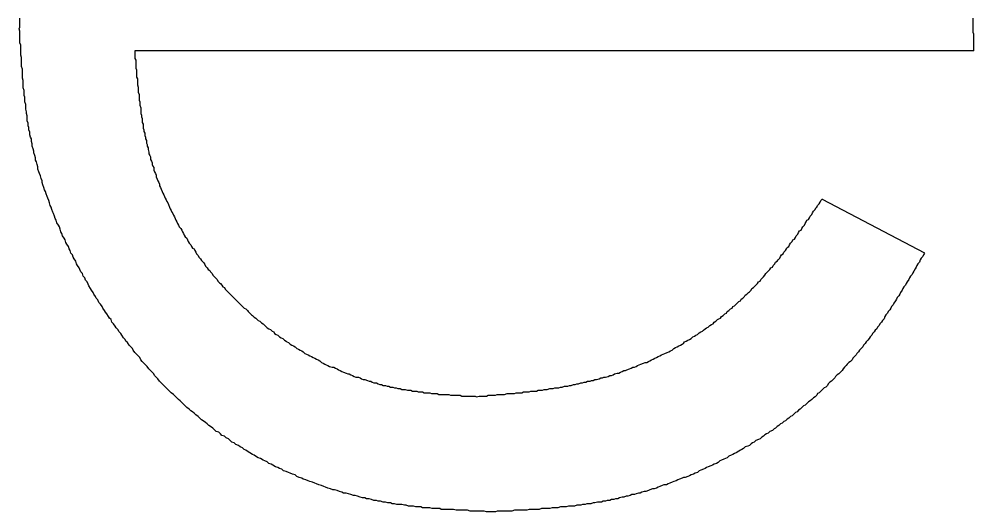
# Model space of a CAD drawing. Extents: x 50 to 503, y 33 to 383.
# Drawn here: x 139.133 to 140.295, y 370.734 to 371.334 of the extents above; entities that cross this region are included whole.
import ezdxf

# ---------------------------------------------------------------- set-up
doc = ezdxf.new("R2010")
doc.units = 0
doc.layers.get('0').update_dxf_attribs({"linetype": 'CONTINUOUS'})

msp = doc.modelspace()

# ---------------------------------------------------------------- linework, layer by layer
at = {"color": 7, "linetype": 'CONTINUOUS'}
for p, q in [((140.2953, 371.2951), (139.2737, 371.2951)), ((140.1107, 371.1148), (140.2352, 371.0494))]:
    msp.add_line(p, q, dxfattribs=at)
at = {"color": 7}
for points in [[(139.133, 371.322, 0), (139.134, 371.324, 0), (139.134, 371.326, 0), (139.134, 371.328, 0), (139.134, 371.329, 0), (139.134, 371.331, 0), (139.134, 371.333, 0), (139.134, 371.335, 0)], [(140.294, 371.335, 0), (140.294, 371.333, 0), (140.294, 371.331, 0), (140.294, 371.329, 0), (140.294, 371.327, 0), (140.294, 371.325, 0), (140.294, 371.323, 0), (140.294, 371.322, 0), (140.294, 371.32, 0), (140.294, 371.318, 0), (140.295, 371.316, 0), (140.295, 371.314, 0), (140.295, 371.312, 0), (140.295, 371.31, 0), (140.295, 371.308, 0), (140.295, 371.306, 0), (140.295, 371.305, 0), (140.295, 371.303, 0), (140.295, 371.301, 0), (140.295, 371.299, 0), (140.295, 371.297, 0), (140.295, 371.295, 0)], [(139.708, 370.734, 0), (139.705, 370.734, 0), (139.702, 370.734, 0), (139.699, 370.735, 0), (139.696, 370.735, 0), (139.693, 370.735, 0), (139.691, 370.735, 0), (139.688, 370.735, 0), (139.685, 370.735, 0), (139.682, 370.735, 0), (139.679, 370.736, 0), (139.676, 370.736, 0), (139.673, 370.736, 0), (139.67, 370.736, 0), (139.668, 370.736, 0), (139.665, 370.736, 0), (139.662, 370.737, 0), (139.659, 370.737, 0), (139.656, 370.737, 0), (139.653, 370.737, 0), (139.65, 370.737, 0), (139.647, 370.737, 0), (139.645, 370.738, 0), (139.642, 370.738, 0), (139.639, 370.738, 0), (139.636, 370.738, 0), (139.633, 370.739, 0), (139.63, 370.739, 0), (139.627, 370.739, 0), (139.624, 370.739, 0), (139.622, 370.74, 0), (139.619, 370.74, 0), (139.616, 370.74, 0), (139.613, 370.741, 0), (139.61, 370.741, 0), (139.607, 370.741, 0), (139.604, 370.742, 0), (139.602, 370.742, 0), (139.599, 370.743, 0), (139.596, 370.743, 0), (139.593, 370.743, 0), (139.59, 370.744, 0), (139.587, 370.744, 0), (139.585, 370.745, 0), (139.582, 370.745, 0), (139.579, 370.746, 0), (139.576, 370.746, 0), (139.573, 370.747, 0), (139.57, 370.747, 0), (139.568, 370.748, 0), (139.565, 370.748, 0), (139.562, 370.749, 0), (139.559, 370.75, 0), (139.556, 370.75, 0), (139.554, 370.751, 0), (139.551, 370.751, 0), (139.548, 370.752, 0), (139.545, 370.753, 0), (139.542, 370.754, 0), (139.54, 370.754, 0), (139.537, 370.755, 0), (139.534, 370.756, 0), (139.531, 370.757, 0), (139.528, 370.757, 0), (139.526, 370.758, 0), (139.523, 370.759, 0), (139.52, 370.76, 0), (139.517, 370.761, 0), (139.515, 370.761, 0), (139.512, 370.762, 0), (139.509, 370.763, 0), (139.506, 370.764, 0), (139.504, 370.765, 0), (139.501, 370.766, 0), (139.498, 370.767, 0), (139.495, 370.768, 0), (139.493, 370.769, 0), (139.49, 370.77, 0), (139.487, 370.771, 0), (139.485, 370.772, 0), (139.482, 370.773, 0), (139.479, 370.774, 0), (139.477, 370.775, 0), (139.474, 370.776, 0), (139.471, 370.777, 0), (139.469, 370.779, 0), (139.466, 370.78, 0), (139.463, 370.781, 0), (139.461, 370.782, 0), (139.458, 370.783, 0), (139.455, 370.784, 0), (139.453, 370.786, 0), (139.45, 370.787, 0), (139.448, 370.788, 0), (139.445, 370.789, 0), (139.442, 370.791, 0), (139.44, 370.792, 0), (139.437, 370.793, 0), (139.435, 370.795, 0), (139.432, 370.796, 0), (139.43, 370.797, 0), (139.427, 370.799, 0), (139.424, 370.8, 0), (139.422, 370.801, 0), (139.419, 370.803, 0), (139.417, 370.804, 0), (139.414, 370.806, 0), (139.412, 370.807, 0), (139.409, 370.809, 0), (139.407, 370.81, 0), (139.405, 370.812, 0), (139.402, 370.813, 0), (139.4, 370.815, 0), (139.397, 370.816, 0), (139.395, 370.818, 0), (139.392, 370.819, 0), (139.39, 370.821, 0), (139.388, 370.823, 0), (139.385, 370.824, 0), (139.383, 370.826, 0), (139.38, 370.827, 0), (139.378, 370.829, 0), (139.376, 370.831, 0), (139.373, 370.832, 0), (139.371, 370.834, 0), (139.369, 370.836, 0), (139.366, 370.838, 0), (139.364, 370.839, 0), (139.362, 370.841, 0), (139.36, 370.843, 0), (139.357, 370.845, 0), (139.355, 370.846, 0), (139.353, 370.848, 0), (139.351, 370.85, 0), (139.348, 370.852, 0), (139.346, 370.854, 0), (139.344, 370.856, 0), (139.342, 370.857, 0), (139.34, 370.859, 0), (139.337, 370.861, 0), (139.335, 370.863, 0), (139.333, 370.865, 0), (139.331, 370.867, 0), (139.329, 370.869, 0), (139.327, 370.871, 0), (139.325, 370.873, 0), (139.323, 370.875, 0), (139.321, 370.877, 0), (139.318, 370.879, 0), (139.316, 370.881, 0), (139.314, 370.883, 0), (139.312, 370.885, 0), (139.31, 370.887, 0), (139.308, 370.889, 0), (139.306, 370.891, 0), (139.304, 370.893, 0), (139.302, 370.896, 0), (139.3, 370.898, 0), (139.298, 370.9, 0), (139.297, 370.902, 0), (139.295, 370.904, 0), (139.293, 370.906, 0), (139.291, 370.908, 0), (139.289, 370.911, 0), (139.287, 370.913, 0), (139.285, 370.915, 0), (139.283, 370.917, 0), (139.281, 370.919, 0), (139.28, 370.922, 0), (139.278, 370.924, 0), (139.276, 370.926, 0), (139.274, 370.928, 0), (139.272, 370.931, 0), (139.271, 370.933, 0), (139.269, 370.935, 0), (139.267, 370.937, 0), (139.265, 370.94, 0), (139.263, 370.942, 0), (139.262, 370.944, 0), (139.26, 370.946, 0), (139.258, 370.949, 0), (139.257, 370.951, 0), (139.255, 370.953, 0), (139.253, 370.956, 0), (139.251, 370.958, 0), (139.25, 370.96, 0), (139.248, 370.963, 0), (139.246, 370.965, 0), (139.245, 370.968, 0), (139.243, 370.97, 0), (139.242, 370.972, 0), (139.24, 370.975, 0), (139.238, 370.977, 0), (139.237, 370.979, 0), (139.235, 370.982, 0), (139.234, 370.984, 0), (139.232, 370.987, 0), (139.23, 370.989, 0), (139.229, 370.992, 0), (139.227, 370.994, 0), (139.226, 370.996, 0), (139.224, 370.999, 0), (139.223, 371.001, 0), (139.221, 371.004, 0), (139.22, 371.006, 0), (139.218, 371.009, 0), (139.217, 371.011, 0), (139.216, 371.014, 0), (139.214, 371.016, 0), (139.213, 371.019, 0), (139.211, 371.021, 0), (139.21, 371.024, 0), (139.208, 371.026, 0), (139.207, 371.029, 0), (139.206, 371.031, 0), (139.204, 371.034, 0), (139.203, 371.036, 0), (139.202, 371.039, 0), (139.2, 371.042, 0), (139.199, 371.044, 0), (139.198, 371.047, 0), (139.196, 371.049, 0), (139.195, 371.052, 0), (139.194, 371.054, 0), (139.193, 371.057, 0), (139.191, 371.06, 0), (139.19, 371.062, 0), (139.189, 371.065, 0), (139.188, 371.067, 0), (139.186, 371.07, 0), (139.185, 371.073, 0), (139.184, 371.075, 0), (139.183, 371.078, 0), (139.182, 371.081, 0), (139.181, 371.083, 0), (139.179, 371.086, 0), (139.178, 371.089, 0), (139.177, 371.091, 0), (139.176, 371.094, 0), (139.175, 371.097, 0), (139.174, 371.099, 0), (139.173, 371.102, 0), (139.172, 371.105, 0), (139.171, 371.107, 0), (139.17, 371.11, 0), (139.169, 371.113, 0), (139.168, 371.116, 0), (139.167, 371.118, 0), (139.166, 371.121, 0), (139.165, 371.124, 0), (139.164, 371.126, 0), (139.163, 371.129, 0), (139.162, 371.132, 0), (139.161, 371.135, 0), (139.161, 371.137, 0), (139.16, 371.14, 0), (139.159, 371.143, 0), (139.158, 371.146, 0), (139.157, 371.148, 0), (139.156, 371.151, 0), (139.156, 371.154, 0), (139.155, 371.157, 0), (139.154, 371.16, 0), (139.153, 371.162, 0), (139.153, 371.165, 0), (139.152, 371.168, 0), (139.151, 371.171, 0), (139.151, 371.173, 0), (139.15, 371.176, 0), (139.149, 371.179, 0), (139.149, 371.182, 0), (139.148, 371.185, 0), (139.148, 371.188, 0), (139.147, 371.19, 0), (139.146, 371.193, 0), (139.146, 371.196, 0), (139.145, 371.199, 0), (139.145, 371.202, 0), (139.144, 371.204, 0), (139.144, 371.207, 0), (139.143, 371.21, 0), (139.143, 371.213, 0), (139.143, 371.216, 0), (139.142, 371.219, 0), (139.142, 371.221, 0), (139.141, 371.224, 0), (139.141, 371.227, 0), (139.141, 371.23, 0), (139.14, 371.233, 0), (139.14, 371.236, 0), (139.14, 371.239, 0), (139.139, 371.241, 0), (139.139, 371.244, 0), (139.139, 371.247, 0), (139.138, 371.25, 0), (139.138, 371.253, 0), (139.138, 371.256, 0), (139.138, 371.259, 0), (139.137, 371.262, 0), (139.137, 371.264, 0), (139.137, 371.267, 0), (139.137, 371.27, 0), (139.137, 371.273, 0), (139.136, 371.276, 0), (139.136, 371.279, 0), (139.136, 371.282, 0), (139.136, 371.285, 0), (139.136, 371.287, 0), (139.135, 371.29, 0), (139.135, 371.293, 0), (139.135, 371.296, 0), (139.135, 371.299, 0), (139.135, 371.302, 0), (139.134, 371.305, 0), (139.134, 371.308, 0), (139.134, 371.31, 0), (139.134, 371.313, 0), (139.134, 371.316, 0), (139.134, 371.319, 0), (139.133, 371.322, 0)], [(139.274, 371.295, 0), (139.274, 371.293, 0), (139.274, 371.29, 0), (139.274, 371.288, 0), (139.274, 371.286, 0), (139.275, 371.284, 0), (139.275, 371.281, 0), (139.275, 371.279, 0), (139.275, 371.277, 0), (139.275, 371.274, 0), (139.276, 371.272, 0), (139.276, 371.27, 0), (139.276, 371.267, 0), (139.276, 371.265, 0), (139.276, 371.263, 0), (139.277, 371.261, 0), (139.277, 371.258, 0), (139.277, 371.256, 0), (139.277, 371.254, 0), (139.278, 371.251, 0), (139.278, 371.249, 0), (139.278, 371.247, 0), (139.278, 371.245, 0), (139.279, 371.242, 0), (139.279, 371.24, 0), (139.279, 371.238, 0), (139.279, 371.235, 0), (139.28, 371.233, 0), (139.28, 371.231, 0), (139.28, 371.229, 0), (139.281, 371.226, 0), (139.281, 371.224, 0), (139.281, 371.222, 0), (139.281, 371.219, 0), (139.282, 371.217, 0), (139.282, 371.215, 0), (139.283, 371.213, 0), (139.283, 371.21, 0), (139.283, 371.208, 0), (139.284, 371.206, 0), (139.284, 371.204, 0), (139.284, 371.201, 0), (139.285, 371.199, 0), (139.285, 371.197, 0), (139.286, 371.195, 0), (139.286, 371.192, 0), (139.287, 371.19, 0), (139.287, 371.188, 0), (139.288, 371.186, 0), (139.288, 371.183, 0), (139.289, 371.181, 0), (139.289, 371.179, 0), (139.29, 371.177, 0), (139.29, 371.175, 0), (139.291, 371.172, 0), (139.291, 371.17, 0), (139.292, 371.168, 0), (139.293, 371.166, 0), (139.293, 371.163, 0), (139.294, 371.161, 0), (139.295, 371.159, 0), (139.295, 371.157, 0), (139.296, 371.155, 0), (139.297, 371.153, 0), (139.297, 371.15, 0), (139.298, 371.148, 0), (139.299, 371.146, 0), (139.3, 371.144, 0), (139.3, 371.142, 0), (139.301, 371.139, 0), (139.302, 371.137, 0), (139.303, 371.135, 0), (139.304, 371.133, 0), (139.304, 371.131, 0), (139.305, 371.129, 0), (139.306, 371.127, 0), (139.307, 371.124, 0), (139.308, 371.122, 0), (139.309, 371.12, 0), (139.31, 371.118, 0), (139.311, 371.116, 0), (139.312, 371.114, 0), (139.313, 371.112, 0), (139.314, 371.11, 0), (139.315, 371.108, 0), (139.316, 371.105, 0), (139.317, 371.103, 0), (139.318, 371.101, 0), (139.319, 371.099, 0), (139.32, 371.097, 0), (139.321, 371.095, 0), (139.322, 371.093, 0), (139.323, 371.091, 0), (139.324, 371.089, 0), (139.325, 371.087, 0), (139.326, 371.085, 0), (139.327, 371.083, 0), (139.328, 371.081, 0), (139.33, 371.079, 0), (139.331, 371.077, 0), (139.332, 371.075, 0), (139.333, 371.073, 0), (139.334, 371.071, 0), (139.335, 371.069, 0), (139.337, 371.067, 0), (139.338, 371.065, 0), (139.339, 371.063, 0), (139.34, 371.061, 0), (139.342, 371.059, 0), (139.343, 371.057, 0), (139.344, 371.055, 0), (139.346, 371.054, 0), (139.347, 371.052, 0), (139.348, 371.05, 0), (139.349, 371.048, 0), (139.351, 371.046, 0), (139.352, 371.044, 0), (139.354, 371.042, 0), (139.355, 371.04, 0), (139.356, 371.039, 0), (139.358, 371.037, 0), (139.359, 371.035, 0), (139.36, 371.033, 0), (139.362, 371.031, 0), (139.363, 371.029, 0), (139.365, 371.028, 0), (139.366, 371.026, 0), (139.368, 371.024, 0), (139.369, 371.022, 0), (139.371, 371.02, 0), (139.372, 371.019, 0), (139.374, 371.017, 0), (139.375, 371.015, 0), (139.377, 371.013, 0), (139.378, 371.012, 0), (139.38, 371.01, 0), (139.381, 371.008, 0), (139.383, 371.007, 0), (139.384, 371.005, 0), (139.386, 371.003, 0), (139.387, 371.002, 0), (139.389, 371, 0), (139.391, 370.998, 0), (139.392, 370.997, 0), (139.394, 370.995, 0), (139.396, 370.993, 0), (139.397, 370.992, 0), (139.399, 370.99, 0), (139.4, 370.989, 0), (139.402, 370.987, 0), (139.404, 370.985, 0), (139.405, 370.984, 0), (139.407, 370.982, 0), (139.409, 370.981, 0), (139.411, 370.979, 0), (139.412, 370.978, 0), (139.414, 370.976, 0), (139.416, 370.974, 0), (139.417, 370.973, 0), (139.419, 370.971, 0), (139.421, 370.97, 0), (139.423, 370.968, 0), (139.424, 370.967, 0), (139.426, 370.966, 0), (139.428, 370.964, 0), (139.43, 370.963, 0), (139.432, 370.961, 0), (139.433, 370.96, 0), (139.435, 370.958, 0), (139.437, 370.957, 0), (139.439, 370.956, 0), (139.441, 370.954, 0), (139.443, 370.953, 0), (139.444, 370.951, 0), (139.446, 370.95, 0), (139.448, 370.949, 0), (139.45, 370.947, 0), (139.452, 370.946, 0), (139.454, 370.945, 0), (139.456, 370.943, 0), (139.458, 370.942, 0), (139.459, 370.941, 0), (139.461, 370.94, 0), (139.463, 370.938, 0), (139.465, 370.937, 0), (139.467, 370.936, 0), (139.469, 370.935, 0), (139.471, 370.933, 0), (139.473, 370.932, 0), (139.475, 370.931, 0), (139.477, 370.93, 0), (139.479, 370.929, 0), (139.481, 370.927, 0), (139.483, 370.926, 0), (139.485, 370.925, 0), (139.487, 370.924, 0), (139.489, 370.923, 0), (139.491, 370.922, 0), (139.493, 370.921, 0), (139.495, 370.92, 0), (139.497, 370.919, 0), (139.499, 370.918, 0), (139.501, 370.916, 0), (139.503, 370.915, 0), (139.505, 370.914, 0), (139.507, 370.913, 0), (139.509, 370.912, 0), (139.511, 370.911, 0), (139.514, 370.91, 0), (139.516, 370.91, 0), (139.518, 370.909, 0), (139.52, 370.908, 0), (139.522, 370.907, 0), (139.524, 370.906, 0), (139.526, 370.905, 0), (139.528, 370.904, 0), (139.531, 370.903, 0), (139.533, 370.902, 0), (139.535, 370.902, 0), (139.537, 370.901, 0), (139.539, 370.9, 0), (139.541, 370.899, 0), (139.543, 370.898, 0), (139.546, 370.898, 0), (139.548, 370.897, 0), (139.55, 370.896, 0), (139.552, 370.895, 0), (139.554, 370.895, 0), (139.557, 370.894, 0), (139.559, 370.893, 0), (139.561, 370.893, 0), (139.563, 370.892, 0), (139.565, 370.891, 0), (139.568, 370.891, 0), (139.57, 370.89, 0), (139.572, 370.889, 0), (139.574, 370.889, 0), (139.576, 370.888, 0), (139.579, 370.888, 0), (139.581, 370.887, 0), (139.583, 370.887, 0), (139.585, 370.886, 0), (139.588, 370.886, 0), (139.59, 370.885, 0), (139.592, 370.885, 0), (139.594, 370.884, 0), (139.597, 370.884, 0), (139.599, 370.883, 0), (139.601, 370.883, 0), (139.603, 370.883, 0), (139.606, 370.882, 0), (139.608, 370.882, 0), (139.61, 370.882, 0), (139.612, 370.881, 0), (139.615, 370.881, 0), (139.617, 370.881, 0), (139.619, 370.88, 0), (139.622, 370.88, 0), (139.624, 370.88, 0), (139.626, 370.879, 0), (139.628, 370.879, 0), (139.631, 370.879, 0), (139.633, 370.879, 0), (139.635, 370.878, 0), (139.638, 370.878, 0), (139.64, 370.878, 0), (139.642, 370.878, 0), (139.644, 370.877, 0), (139.647, 370.877, 0), (139.649, 370.877, 0), (139.651, 370.877, 0), (139.654, 370.877, 0), (139.656, 370.877, 0), (139.658, 370.876, 0), (139.66, 370.876, 0), (139.663, 370.876, 0), (139.665, 370.876, 0), (139.667, 370.876, 0), (139.67, 370.876, 0), (139.672, 370.875, 0), (139.674, 370.875, 0), (139.677, 370.875, 0), (139.679, 370.875, 0), (139.681, 370.875, 0), (139.683, 370.875, 0), (139.686, 370.875, 0), (139.688, 370.875, 0), (139.69, 370.874, 0)], [(139.69, 370.874, 0), (139.693, 370.875, 0), (139.695, 370.875, 0), (139.697, 370.875, 0), (139.699, 370.875, 0), (139.702, 370.875, 0), (139.704, 370.876, 0), (139.706, 370.876, 0), (139.708, 370.876, 0), (139.711, 370.876, 0), (139.713, 370.876, 0), (139.715, 370.877, 0), (139.718, 370.877, 0), (139.72, 370.877, 0), (139.722, 370.877, 0), (139.724, 370.877, 0), (139.727, 370.878, 0), (139.729, 370.878, 0), (139.731, 370.878, 0), (139.733, 370.878, 0), (139.736, 370.878, 0), (139.738, 370.879, 0), (139.74, 370.879, 0), (139.743, 370.879, 0), (139.745, 370.879, 0), (139.747, 370.88, 0), (139.749, 370.88, 0), (139.752, 370.88, 0), (139.754, 370.88, 0), (139.756, 370.881, 0), (139.758, 370.881, 0), (139.761, 370.881, 0), (139.763, 370.881, 0), (139.765, 370.882, 0), (139.767, 370.882, 0), (139.77, 370.882, 0), (139.772, 370.883, 0), (139.774, 370.883, 0), (139.776, 370.883, 0), (139.779, 370.884, 0), (139.781, 370.884, 0), (139.783, 370.884, 0), (139.785, 370.885, 0), (139.788, 370.885, 0), (139.79, 370.885, 0), (139.792, 370.886, 0), (139.794, 370.886, 0), (139.797, 370.887, 0), (139.799, 370.887, 0), (139.801, 370.887, 0), (139.803, 370.888, 0), (139.805, 370.888, 0), (139.808, 370.889, 0), (139.81, 370.889, 0), (139.812, 370.89, 0), (139.814, 370.89, 0), (139.817, 370.891, 0), (139.819, 370.891, 0), (139.821, 370.892, 0), (139.823, 370.892, 0), (139.825, 370.893, 0), (139.828, 370.893, 0), (139.83, 370.894, 0), (139.832, 370.894, 0), (139.834, 370.895, 0), (139.836, 370.895, 0), (139.839, 370.896, 0), (139.841, 370.897, 0), (139.843, 370.897, 0), (139.845, 370.898, 0), (139.847, 370.898, 0), (139.85, 370.899, 0), (139.852, 370.9, 0), (139.854, 370.9, 0), (139.856, 370.901, 0), (139.858, 370.902, 0), (139.861, 370.903, 0), (139.863, 370.903, 0), (139.865, 370.904, 0), (139.867, 370.905, 0), (139.869, 370.906, 0), (139.871, 370.906, 0), (139.873, 370.907, 0), (139.876, 370.908, 0), (139.878, 370.909, 0), (139.88, 370.91, 0), (139.882, 370.91, 0), (139.884, 370.911, 0), (139.886, 370.912, 0), (139.888, 370.913, 0), (139.89, 370.914, 0), (139.893, 370.915, 0), (139.895, 370.916, 0), (139.897, 370.916, 0), (139.899, 370.917, 0), (139.901, 370.918, 0), (139.903, 370.919, 0), (139.905, 370.92, 0), (139.907, 370.921, 0), (139.909, 370.922, 0), (139.911, 370.923, 0), (139.913, 370.924, 0), (139.915, 370.925, 0), (139.917, 370.926, 0), (139.919, 370.927, 0), (139.922, 370.928, 0), (139.924, 370.929, 0), (139.926, 370.93, 0), (139.928, 370.931, 0), (139.93, 370.933, 0), (139.932, 370.934, 0), (139.934, 370.935, 0), (139.936, 370.936, 0), (139.938, 370.937, 0), (139.94, 370.938, 0), (139.942, 370.939, 0), (139.943, 370.941, 0), (139.945, 370.942, 0), (139.947, 370.943, 0), (139.949, 370.944, 0), (139.951, 370.945, 0), (139.953, 370.947, 0), (139.955, 370.948, 0), (139.957, 370.949, 0), (139.959, 370.95, 0), (139.961, 370.952, 0), (139.963, 370.953, 0), (139.965, 370.954, 0), (139.966, 370.955, 0), (139.968, 370.957, 0), (139.97, 370.958, 0), (139.972, 370.959, 0), (139.974, 370.961, 0), (139.976, 370.962, 0), (139.978, 370.963, 0), (139.979, 370.965, 0), (139.981, 370.966, 0), (139.983, 370.968, 0), (139.985, 370.969, 0), (139.987, 370.97, 0), (139.988, 370.972, 0), (139.99, 370.973, 0), (139.992, 370.975, 0), (139.994, 370.976, 0), (139.995, 370.978, 0), (139.997, 370.979, 0), (139.999, 370.981, 0), (140.001, 370.982, 0), (140.002, 370.984, 0), (140.004, 370.985, 0), (140.006, 370.987, 0), (140.007, 370.988, 0), (140.009, 370.99, 0), (140.011, 370.991, 0), (140.012, 370.993, 0), (140.014, 370.994, 0), (140.016, 370.996, 0), (140.017, 370.998, 0), (140.019, 370.999, 0), (140.021, 371.001, 0), (140.022, 371.002, 0), (140.024, 371.004, 0), (140.025, 371.006, 0), (140.027, 371.007, 0), (140.029, 371.009, 0), (140.03, 371.01, 0), (140.032, 371.012, 0), (140.033, 371.014, 0), (140.035, 371.015, 0), (140.036, 371.017, 0), (140.038, 371.019, 0), (140.039, 371.02, 0), (140.041, 371.022, 0), (140.042, 371.024, 0), (140.044, 371.026, 0), (140.045, 371.027, 0), (140.047, 371.029, 0), (140.048, 371.031, 0), (140.05, 371.032, 0), (140.051, 371.034, 0), (140.053, 371.036, 0), (140.054, 371.038, 0), (140.056, 371.039, 0), (140.057, 371.041, 0), (140.059, 371.043, 0), (140.06, 371.045, 0), (140.061, 371.047, 0), (140.063, 371.048, 0), (140.064, 371.05, 0), (140.066, 371.052, 0), (140.067, 371.054, 0), (140.068, 371.056, 0), (140.07, 371.057, 0), (140.071, 371.059, 0), (140.072, 371.061, 0), (140.074, 371.063, 0), (140.075, 371.065, 0), (140.077, 371.066, 0), (140.078, 371.068, 0), (140.079, 371.07, 0), (140.081, 371.072, 0), (140.082, 371.074, 0), (140.083, 371.076, 0), (140.085, 371.077, 0), (140.086, 371.079, 0), (140.087, 371.081, 0), (140.089, 371.083, 0), (140.09, 371.085, 0), (140.091, 371.087, 0), (140.092, 371.089, 0), (140.094, 371.09, 0), (140.095, 371.092, 0), (140.096, 371.094, 0), (140.098, 371.096, 0), (140.099, 371.098, 0), (140.1, 371.1, 0), (140.102, 371.102, 0), (140.103, 371.104, 0), (140.104, 371.105, 0), (140.105, 371.107, 0), (140.107, 371.109, 0), (140.108, 371.111, 0), (140.109, 371.113, 0), (140.111, 371.115, 0)], [(140.235, 371.049, 0), (140.234, 371.047, 0), (140.233, 371.045, 0), (140.231, 371.043, 0), (140.23, 371.041, 0), (140.229, 371.038, 0), (140.227, 371.036, 0), (140.226, 371.034, 0), (140.225, 371.032, 0), (140.224, 371.03, 0), (140.222, 371.027, 0), (140.221, 371.025, 0), (140.22, 371.023, 0), (140.218, 371.021, 0), (140.217, 371.019, 0), (140.216, 371.017, 0), (140.214, 371.014, 0), (140.213, 371.012, 0), (140.212, 371.01, 0), (140.21, 371.008, 0), (140.209, 371.006, 0), (140.208, 371.004, 0), (140.206, 371.001, 0), (140.205, 370.999, 0), (140.204, 370.997, 0), (140.202, 370.995, 0), (140.201, 370.993, 0), (140.2, 370.991, 0), (140.198, 370.988, 0), (140.197, 370.986, 0), (140.195, 370.984, 0), (140.194, 370.982, 0), (140.193, 370.98, 0), (140.191, 370.978, 0), (140.19, 370.976, 0), (140.188, 370.974, 0), (140.187, 370.972, 0), (140.186, 370.969, 0), (140.184, 370.967, 0), (140.183, 370.965, 0), (140.181, 370.963, 0), (140.18, 370.961, 0), (140.178, 370.959, 0), (140.177, 370.957, 0), (140.175, 370.955, 0), (140.174, 370.953, 0), (140.172, 370.951, 0), (140.171, 370.949, 0), (140.169, 370.947, 0), (140.168, 370.945, 0), (140.166, 370.943, 0), (140.164, 370.941, 0), (140.163, 370.939, 0), (140.161, 370.937, 0), (140.16, 370.935, 0), (140.158, 370.933, 0), (140.156, 370.931, 0), (140.155, 370.929, 0), (140.153, 370.927, 0), (140.152, 370.925, 0), (140.15, 370.923, 0), (140.148, 370.921, 0), (140.147, 370.919, 0), (140.145, 370.917, 0), (140.143, 370.916, 0), (140.141, 370.914, 0), (140.14, 370.912, 0), (140.138, 370.91, 0), (140.136, 370.908, 0), (140.135, 370.906, 0), (140.133, 370.904, 0), (140.131, 370.902, 0), (140.129, 370.901, 0), (140.127, 370.899, 0), (140.126, 370.897, 0), (140.124, 370.895, 0), (140.122, 370.893, 0), (140.12, 370.892, 0), (140.118, 370.89, 0), (140.117, 370.888, 0), (140.115, 370.886, 0), (140.113, 370.885, 0), (140.111, 370.883, 0), (140.109, 370.881, 0), (140.107, 370.879, 0), (140.105, 370.878, 0), (140.104, 370.876, 0), (140.102, 370.874, 0), (140.1, 370.873, 0), (140.098, 370.871, 0), (140.096, 370.869, 0), (140.094, 370.868, 0), (140.092, 370.866, 0), (140.09, 370.864, 0), (140.088, 370.863, 0), (140.086, 370.861, 0), (140.084, 370.859, 0), (140.082, 370.858, 0), (140.08, 370.856, 0), (140.078, 370.855, 0), (140.076, 370.853, 0), (140.074, 370.851, 0), (140.072, 370.85, 0), (140.07, 370.848, 0), (140.068, 370.847, 0), (140.066, 370.845, 0), (140.064, 370.844, 0), (140.062, 370.842, 0), (140.06, 370.841, 0), (140.058, 370.839, 0), (140.056, 370.838, 0), (140.054, 370.836, 0), (140.052, 370.835, 0), (140.05, 370.833, 0), (140.047, 370.832, 0), (140.045, 370.83, 0), (140.043, 370.829, 0), (140.041, 370.828, 0), (140.039, 370.826, 0), (140.037, 370.825, 0), (140.035, 370.823, 0), (140.033, 370.822, 0), (140.03, 370.821, 0), (140.028, 370.819, 0), (140.026, 370.818, 0), (140.024, 370.817, 0), (140.022, 370.815, 0), (140.02, 370.814, 0), (140.017, 370.813, 0), (140.015, 370.811, 0), (140.013, 370.81, 0), (140.011, 370.809, 0), (140.009, 370.808, 0), (140.006, 370.806, 0), (140.004, 370.805, 0), (140.002, 370.804, 0), (140, 370.803, 0), (139.997, 370.802, 0), (139.995, 370.8, 0), (139.993, 370.799, 0), (139.991, 370.798, 0), (139.988, 370.797, 0), (139.986, 370.796, 0), (139.984, 370.794, 0), (139.982, 370.793, 0), (139.979, 370.792, 0), (139.977, 370.791, 0), (139.975, 370.79, 0), (139.972, 370.789, 0), (139.97, 370.788, 0), (139.968, 370.787, 0), (139.966, 370.786, 0), (139.963, 370.785, 0), (139.961, 370.784, 0), (139.959, 370.782, 0), (139.956, 370.781, 0), (139.954, 370.78, 0), (139.951, 370.779, 0), (139.949, 370.778, 0), (139.947, 370.777, 0), (139.944, 370.776, 0), (139.942, 370.776, 0), (139.94, 370.775, 0), (139.937, 370.774, 0), (139.935, 370.773, 0), (139.933, 370.772, 0), (139.93, 370.771, 0), (139.928, 370.77, 0), (139.925, 370.769, 0), (139.923, 370.768, 0), (139.921, 370.767, 0), (139.918, 370.767, 0), (139.916, 370.766, 0), (139.913, 370.765, 0), (139.911, 370.764, 0), (139.909, 370.763, 0), (139.906, 370.762, 0), (139.904, 370.762, 0), (139.901, 370.761, 0), (139.899, 370.76, 0), (139.896, 370.759, 0), (139.894, 370.759, 0), (139.891, 370.758, 0), (139.889, 370.757, 0), (139.887, 370.757, 0), (139.884, 370.756, 0), (139.882, 370.755, 0), (139.879, 370.755, 0), (139.877, 370.754, 0), (139.874, 370.753, 0), (139.872, 370.753, 0), (139.869, 370.752, 0), (139.867, 370.752, 0), (139.864, 370.751, 0), (139.862, 370.75, 0), (139.859, 370.75, 0), (139.857, 370.749, 0), (139.854, 370.749, 0), (139.852, 370.748, 0), (139.849, 370.748, 0), (139.847, 370.747, 0), (139.844, 370.747, 0), (139.842, 370.746, 0), (139.839, 370.746, 0), (139.837, 370.746, 0), (139.834, 370.745, 0), (139.832, 370.745, 0), (139.829, 370.744, 0), (139.827, 370.744, 0), (139.824, 370.744, 0), (139.822, 370.743, 0), (139.819, 370.743, 0), (139.817, 370.742, 0), (139.814, 370.742, 0), (139.812, 370.742, 0), (139.809, 370.741, 0), (139.807, 370.741, 0), (139.804, 370.741, 0), (139.802, 370.741, 0), (139.799, 370.74, 0), (139.797, 370.74, 0), (139.794, 370.74, 0), (139.792, 370.74, 0), (139.789, 370.739, 0), (139.787, 370.739, 0), (139.784, 370.739, 0), (139.782, 370.739, 0), (139.779, 370.738, 0), (139.777, 370.738, 0), (139.774, 370.738, 0), (139.771, 370.738, 0), (139.769, 370.738, 0), (139.766, 370.737, 0), (139.764, 370.737, 0), (139.761, 370.737, 0), (139.759, 370.737, 0), (139.756, 370.737, 0), (139.754, 370.737, 0), (139.751, 370.736, 0), (139.749, 370.736, 0), (139.746, 370.736, 0), (139.743, 370.736, 0), (139.741, 370.736, 0), (139.738, 370.736, 0), (139.736, 370.736, 0), (139.733, 370.735, 0), (139.731, 370.735, 0), (139.728, 370.735, 0), (139.726, 370.735, 0), (139.723, 370.735, 0), (139.721, 370.735, 0), (139.718, 370.735, 0), (139.715, 370.735, 0), (139.713, 370.734, 0), (139.71, 370.734, 0), (139.708, 370.734, 0)]]:
    msp.add_polyline3d(points, dxfattribs=at)

doc.saveas('drawing.dxf')
